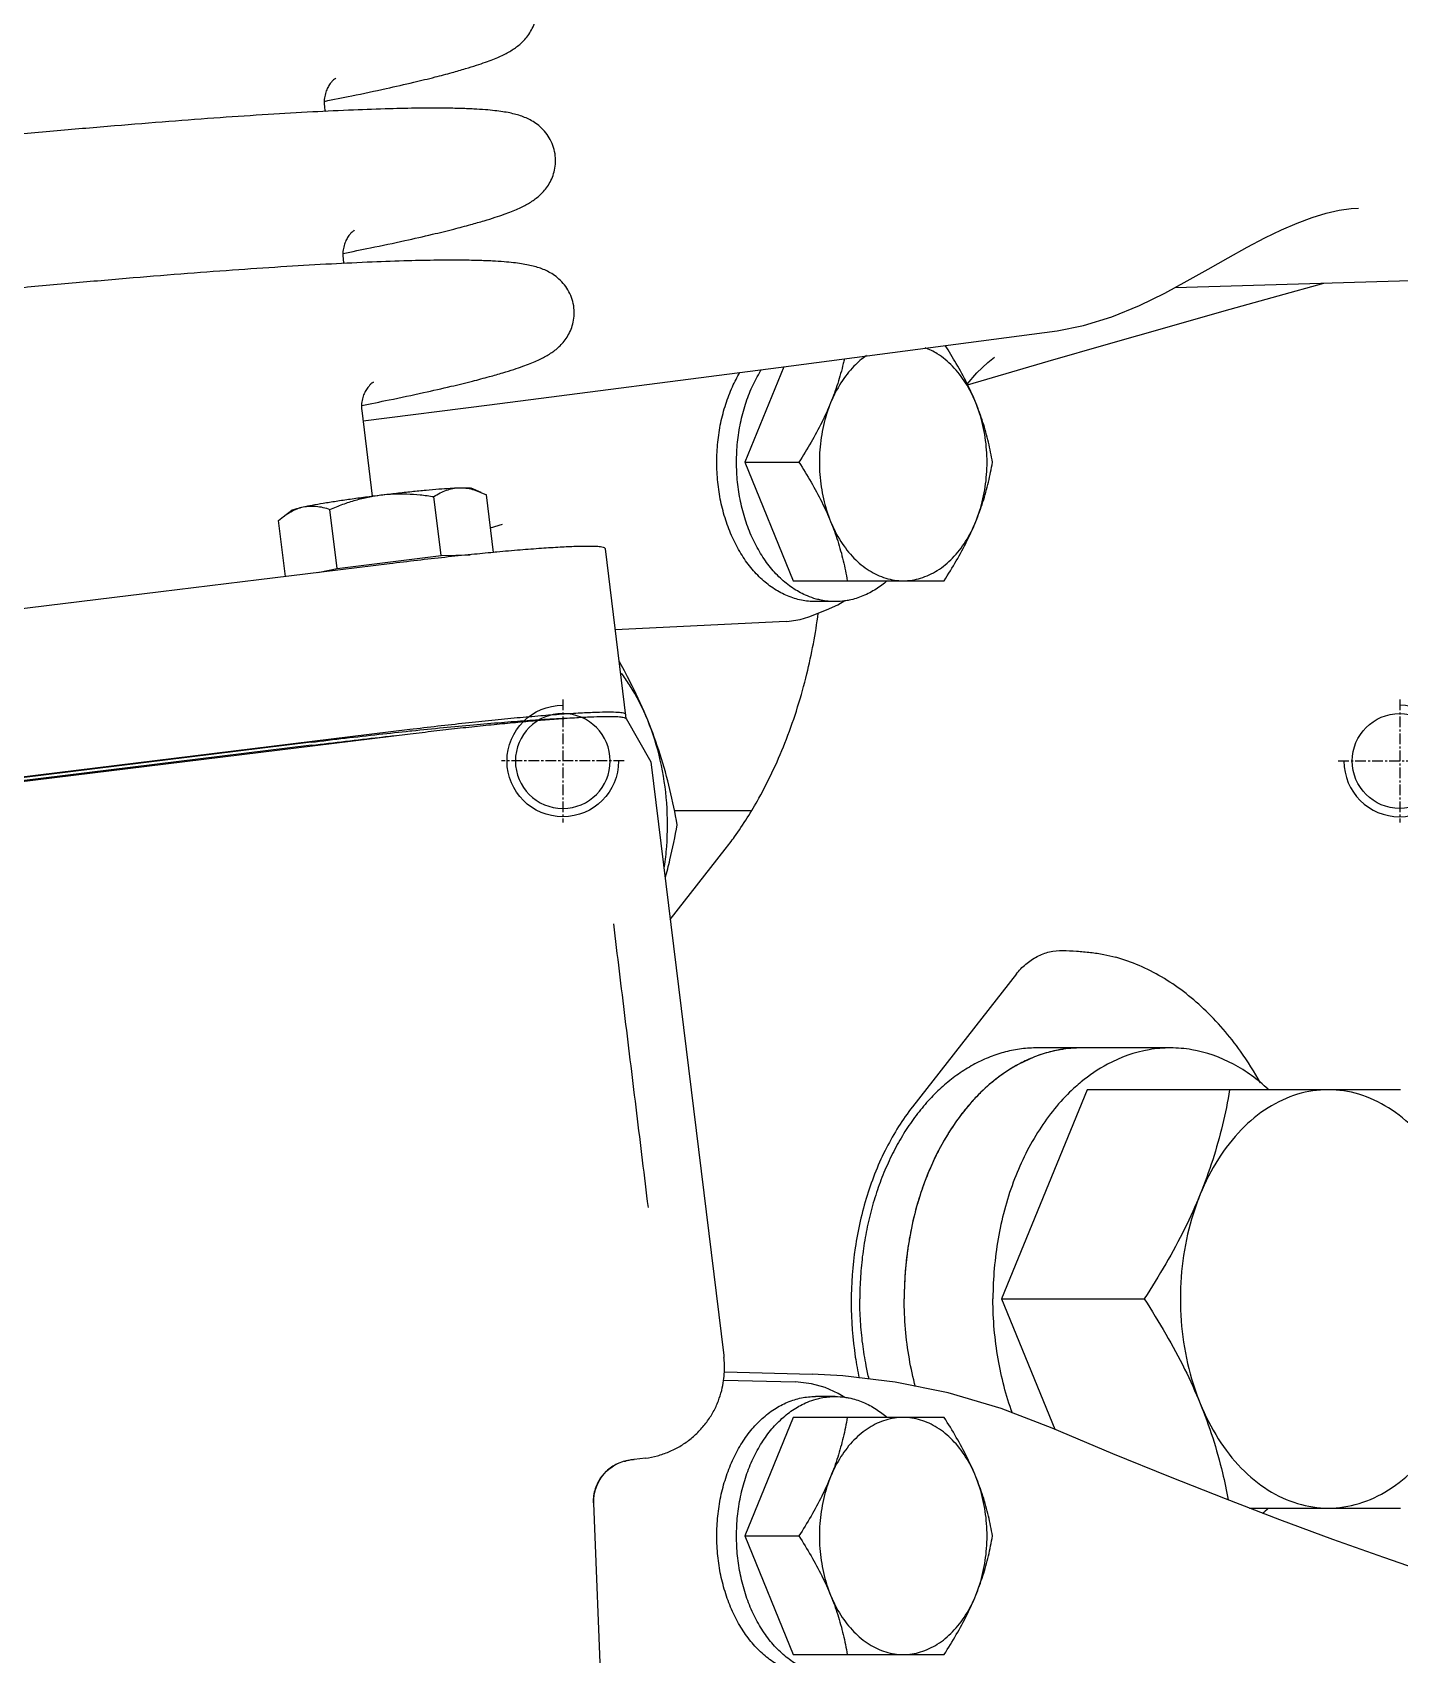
# Model space of a CAD drawing. Header units: millimetres. Extents: x 156850 to 204135, y 56350 to 74150.
# Drawn here: x 159152 to 159250, y 60483 to 60599.3 of the extents above; entities that cross this region are included whole.
import ezdxf

# ---------------------------------------------------------------- set-up
doc = ezdxf.new("R2010")
doc.units = ezdxf.units.MM
doc.header["$LTSCALE"] = 150
doc.linetypes.add('X-2F-PLAN$0$CENTER', pattern=[2, 1.25, -0.25, 0.25, -0.25])
doc.layers.add('-----33 Equipment', color=5, linetype='Continuous')

# ---------------------------------------------------------------- blocks, each defined once
blk = doc.blocks.new('X-2F-PLAN$0$screw_m8_l')
at = {"linetype": 'X-2F-PLAN$0$CENTER', "ltscale": 0.004064}
for p, q in [((0, -4.400000000023283), (0, 4.400000000023283)), ((-4.400000000023283, 0), (4.400000000023283, 0))]:
    blk.add_line(p, q, dxfattribs=at)
blk.add_circle((0, 0), 3.399999999999999)
blk.add_arc((0, 0), 4, 270, 180)
blk = doc.blocks.new('X-2F-PLAN$0$A$C73FA2420')
at = {"color": 0, "linetype": 'Continuous'}
for p, q in [((806.9475274165161, 260.7113344824174), (792.9010612366255, 375.1106211403967)), ((780.7094746464863, 373.6136825341964), (794.7559408263769, 259.2143958762172)), ((795.0532965968596, 259.2509065738996), (781.006830416969, 373.6501932318788)), ((793.9337199819274, 266.2961815851741), (781.6249162980821, 366.5433429009863)), ((794.1517808802892, 266.3229560969048), (781.8429771963274, 366.5701174127171)), ((806.0328305396251, 268.1609427242074), (810.0541934974026, 268.6547040091828)), ((810.0541934974026, 268.6547040091828), (810.328983922489, 268.3143557392177)), ((810.3223201023648, 268.3229443939053), (810.7860987497261, 267.7044296201202)), ((806.31788653275, 265.839347965084), (806.6173778513912, 264.4517566611175)), ((806.6173778513912, 264.4517566611175), (810.8491899735527, 264.9713578543742)), ((806.6173778513912, 264.4517566611175), (807.5320747282822, 257.0021484193276)), ((817.9398766893428, 262.6949531300925), (811.802449393901, 261.9413718145224)), ((817.1889186920598, 262.6027470821282), (818.3398149724817, 253.5362188225263)), ((807.5320747282822, 257.0021484193276), (811.7638868504437, 257.521749612526)), ((807.5320747282822, 257.0021484193276), (807.5982439754298, 254.9201944309752)), ((812.0634894350078, 254.1422581590014), (812.3638596079545, 254.8545986101963)), ((807.7606151645305, 253.2492502083187), (811.8835872511845, 253.7554875254864)), ((812.0678775275592, 254.15220381791), (811.8835872511845, 253.7554875254864)), ((809.5370099103311, 253.4673640570836), (809.7981203027302, 252.6127178627066)), ((742.5870658116182, 243.8731109399232), (742.4023483165074, 244.382298231998)), ((795.8573194319615, 243.7332258701208), (808.0313415338751, 245.2280078282929)), ((802.8162942467025, 232.2672998111229), (802.2050370731158, 244.5126275934163)), ((742.7138823032146, 243.192627923796), (742.7167337274877, 243.1696958006942)), ((742.8164569716901, 242.3585156744812), (742.7167337274877, 243.1696958006942)), ((795.8568699071184, 243.7368869562051), (792.753420769237, 241.9715610739077)), ((792.753420769237, 241.9715610739077), (750.1746821267297, 236.7435493458761)), ((781.4330771869281, 240.5815976578742), (786.4838686326984, 236.633802442695)), ((789.2339490007143, 234.8181211302872), (789.2339490007143, 240.2836750242859)), ((748.4112492690329, 236.7450137386913), (748.274914285983, 231.6218152029905)), ((749.0000234810868, 236.6915195141919), (748.8328295341926, 230.4087022612803)), ((737.2339490007143, 235.2321664292249), (728.7339490007143, 231.7620559601928)), ((737.2339490007143, 235.2321664292249), (737.2339490007143, 231.3495770044974)), ((745.7339490007143, 231.7620559601928), (737.2339490007143, 235.2321664292249)), ((814.2339490007143, 235.2321664292249), (805.7339490007143, 231.7620559601928)), ((814.2339490007143, 235.2321664292249), (814.2339490007143, 231.3495770044974)), ((821.0707777817734, 232.4410427670809), (814.2339490007143, 235.2321664292249)), ((728.7339490007143, 231.7620559601928), (728.7339490007143, 220.9392455976922)), ((745.7339490007143, 220.9392455976922), (745.7339490007143, 231.7620559601928)), ((805.7339490007143, 231.7620559601928), (805.7339490007143, 220.9392455976922)), ((748.8328328484204, 230.4088268820196), (748.832896527485, 230.4112219737726)), ((803.1546366676921, 230.6497092436184), (803.6392117344076, 229.3617391508888)), ((747.2339490007143, 228.7515648989938), (747.2339490007143, 230.1657784613781)), ((804.2339490007143, 228.7515648989938), (804.2339490007143, 230.1657784613781)), ((777.5367785427952, 215.762214606104), (768.0095866388874, 223.2088500523823)), ((754.2339490007143, 216.8159616963821), (744.8820174863795, 212.9980516430805)), ((754.2339490007143, 216.8159616963821), (754.2339490007143, 206.5910180084757)), ((769.2339490007143, 210.69223733939), (754.2339490007143, 216.8159616963821)), ((772.2339490007143, 204.7099343386944), (772.2339490007143, 214.2558758847299)), ((769.2339490007143, 188.2198449376738), (769.2339490007143, 210.69223733939)), ((826.7610471472144, 204.3694031076739), (827.2788986359956, 186.6821949204896)), ((739.2339490007143, 199.0467087387224), (739.2339490007143, 188.2198449376738)), ((832.448157497216, 191.2276443605078), (832.4481353737647, 191.2284752476262))]:
    blk.add_line(p, q, dxfattribs=at)
for points in [[(818.3398149724817, 253.5362188225263), (821.0200412569102, 232.825491184718), (823.6581489657983, 212.8356916494085)], [(539.5962168980623, 249.2576794023043), (552.1546577763511, 249.0095796643291), (565.4996398672229, 248.657773269224), (579.4748437706148, 248.2150474368245), (594.1394666420529, 247.6952658430091), (609.5705805714242, 247.1198428663774), (625.7541157949017, 246.5236449207296), (642.4667694303207, 245.9591941065737), (659.4725559555227, 245.4860404086066), (676.545453613624, 245.1620960936998), (693.463043835829, 245.0380373367807), (709.9542246245546, 245.1492639746284), (725.7178221467184, 245.5081103926059), (739.5791644254932, 246.054201736988)], [(739.5791731127538, 246.0542045636103), (739.8236298660049, 246.0558864008053), (740.2011763799237, 246.0190095931175), (740.5572602491593, 245.9387068048236), (740.8867700826377, 245.8216524873278), (741.1858870167052, 245.675094498205), (741.4522221266525, 245.5065607132274), (741.6847175949952, 245.3236139510991), (741.881906868075, 245.1353259484167), (742.0445402502082, 244.9501977883046), (742.1768229638692, 244.7729835790815), (742.2820869843708, 244.6085359788849), (742.3598666741746, 244.4683035900816), (742.402349577751, 244.3823009296902)], [(747.163549132878, 228.0555464221979), (747.4558410319733, 228.5311886350974), (747.8691327042179, 229.4719732968952), (748.1393825372215, 230.4384312914917), (748.2661251103273, 231.4128142386908), (748.2749309195206, 231.6227566332091)], [(802.8162317379611, 232.268560371187), (802.8325318371644, 232.0407055281103), (802.9632968758233, 231.2666471885168), (803.1545554624172, 230.6499365101918)], [(744.9635811697226, 213.1918997183093), (746.3643555080052, 216.8419941358734), (747.4881553580053, 220.6524601011188), (748.270553094917, 224.4488536588033), (748.7191751317587, 228.2065316623775), (748.832917654654, 230.4109399634763)], [(803.6392657650867, 229.361601422017), (803.9984055185923, 228.5573411509977), (804.3043647757731, 228.0553891520249)], [(819.7841709913919, 219.255892494577), (820.1865327010164, 217.8838129694923), (821.4701252927771, 213.4740164392279), (822.7162844197592, 209.1579547424917), (823.9207277974347, 204.9490028860164), (825.0781887936173, 200.8640725061996), (826.1659814937739, 196.9828261195798), (827.0732592280256, 193.7067179799196)], [(819.8372325256933, 219.2799101697747), (820.6458186006639, 218.5898134402232), (821.381328706746, 217.8109650746919), (821.7637165281922, 217.3200453242753)], [(730.9739848494064, 174.6268962300965), (731.7606635523262, 177.3639913881198), (732.607790420996, 180.1502111192094), (733.5150343406713, 182.9987916580285), (734.5272486248286, 186.0496946232161), (735.6898664684268, 189.4226183671854), (736.990134489839, 193.0593347329996), (738.3970697040204, 196.859716143983), (739.8880347947124, 200.7560123311123), (741.4493934569182, 204.7092753358302), (743.1303494342137, 208.8348651331034), (744.9634294654243, 213.1915433565155)], [(823.6581973481225, 212.8353287116042), (824.0273742332356, 210.9372122740024), (824.6566304828739, 208.9115791583899), (825.4712962111225, 206.9340598527924), (826.3535699491622, 205.1273615577957), (827.2258988436079, 203.5047209290788), (828.0714215625776, 202.0032247336931), (828.8852986912243, 200.5714417895069), (829.6407283971785, 199.2120518276934), (830.3109677564353, 197.9411328010028), (830.8870673592901, 196.7566184870084), (831.3744095144793, 195.635977696511), (831.7754739352968, 194.5630312939757), (832.0840967800468, 193.5469566094107), (832.2967030946165, 192.6048013498075), (832.4158743806183, 191.7547614863142), (832.4481340760831, 191.2285215851152)]]:
    blk.add_lwpolyline(points, dxfattribs=at)
for points, start_tangent, end_tangent in [([(840.1091837454587, 265.375670751615), (840.5044693488162, 263.4131038227933), (841.0313846634235, 260.9342778431019), (841.4787955703214, 258.9694109301199), (841.8543228311464, 257.4348245860892), (842.1755632603308, 256.217497210193), (842.4533746303059, 255.2456171098165), (842.6975325524108, 254.4612804470817), (842.9165039263899, 253.8195348670124), (843.1172092800261, 253.2870629173121), (843.3077773593832, 252.8337300309795), (843.4953585389303, 252.4382493766025), (843.6893038104754, 252.0809304664726), (843.9002983426908, 251.7470429053064), (844.1289210069226, 251.441325945023), (844.3936677887104, 251.1475671348162), (844.7150831811596, 250.8604297646089), (845.1136659425683, 250.5875516267843), (845.5802871469641, 250.3609084901982), (846.0811124066822, 250.2096096790046), (846.6483518657042, 250.1391220308142), (847.2541287218919, 250.1759665827849), (847.8527350659715, 250.3306281435071), (848.3952589320252, 250.5880338600837), (848.8641487163259, 250.9259250853793), (849.2686945534078, 251.3407342145219), (849.5624356968328, 251.7543066726066), (849.7764752717922, 252.1548705003224), (849.9401632616064, 252.5563337833737), (850.0712232871447, 252.977504921786), (850.1765572965378, 253.422445429489), (850.2652244614437, 253.9177156839287), (850.3412969695637, 254.4889025699813), (850.4066068775719, 255.1693194775726), (850.4605938189197, 255.9978456567042), (850.5007910381537, 257.0247757016914), (850.5224656417267, 258.3126581048127), (850.5182557945373, 259.9448779721279), (850.4771353936521, 262.0327506107278), (850.3874344957294, 264.6169198571006), (850.2486328708474, 267.5465120439185), (850.0645363151561, 270.7324770293781), (849.8357646786608, 274.174059207784), (849.5637554049026, 277.8534317977028), (849.2498982389225, 281.754247674311), (848.8957980526611, 285.858005655522), (848.5032423462253, 290.1449214082095), (848.0741968729999, 294.5941472062259), (847.61080442823, 299.1838821027195), (847.1153758618748, 303.8915268823039), (846.5903799311491, 308.6938219945296), (846.0384313029936, 313.5669849981205), (845.4622774388408, 318.4868450664217), (844.8647845025407, 323.428976164374)], (0.1935535254235024, -0.9810897169964201), (-0.121869343404774, 0.992546151641369)), ([(829.2061388274888, 264.036945168802), (829.6014244308462, 262.0743782399804), (830.1283397453371, 259.5955522604054), (830.575750652235, 257.630685347307), (830.9512779131765, 256.0960990032763), (831.2725183423609, 254.87877162738), (831.5503297122195, 253.9068915270036), (831.7944876343245, 253.1225548643852), (832.0134590084199, 252.4808092841995), (832.2141643619398, 251.9483373344992), (832.4047324414132, 251.495004448283), (832.5923136209603, 251.0995237937896), (832.7862588925054, 250.7422048837761), (832.9972534247208, 250.4083173226099), (833.2258760889526, 250.1026003623265), (833.4906228706241, 249.8088415520033), (833.8120382631896, 249.5217041819124), (834.2106210245984, 249.2488260440296), (834.6772422291106, 249.0221829073853), (835.1780674887123, 248.8708840963081), (835.7453069476178, 248.8003964480013), (836.3510838039219, 248.8372410000884), (836.9496901480015, 248.9919025606941), (837.4922140139388, 249.2493082773872), (837.9611037983559, 249.5871995026246), (838.3656496354379, 250.002008631709), (838.6593907789793, 250.4155810899101), (838.8734303538222, 250.8161449175095), (839.03711834352, 251.2176082006772), (839.1681783691747, 251.6387793390895), (839.2735123785678, 252.0837198466761), (839.3621795434738, 252.5789901011158), (839.4382520515937, 253.1501769872848), (839.5035619596019, 253.8305938948179), (839.5575489008334, 254.6591200738912), (839.5977461201837, 255.6860501189949), (839.6194207236404, 256.9739325219998), (839.6152108766837, 258.606152389315), (839.5740904756822, 260.6940250279149), (839.484389577643, 263.2781942744041), (839.3455879528774, 266.207786461222), (839.1614913971862, 269.3937514466234), (838.9327197606908, 272.8353336250293), (838.6607104868162, 276.5147062148899), (838.3468533209525, 280.4155220914981), (837.9927531348076, 284.5192800728255), (837.6001974281389, 288.8061958253966), (837.1711519550299, 293.2554216235294), (836.7077595101437, 297.845156520023), (836.2123309439048, 302.552801299491), (835.6873350131791, 307.3550964117167), (835.1353863850236, 312.2282594153075), (834.5592325208709, 317.1481194837252), (833.9617395845708, 322.0902505816193)], (0.1935535254224802, -0.9810897169966756), (-0.1218693434047502, 0.9925461516413823)), ([(818.3028255401878, 262.6995799224242), (818.6983795128763, 260.7356526572257), (819.2252948273672, 258.2568266775925), (819.672705734265, 256.2919597646105), (820.0482329952065, 254.7573734205798), (820.3694734243909, 253.5400460446835), (820.6472847942496, 252.5681659443071), (820.8914427163545, 251.7838292816305), (821.1104140903335, 251.142083701503), (821.3111194439698, 250.6096117518027), (821.5016875233268, 250.1562788655283), (821.6892687029904, 249.7607982110931), (821.883213974419, 249.4034793010214), (822.0942085066345, 249.069591739797), (822.3228311709827, 248.7638747795136), (822.5875779526541, 248.4701159691904), (822.9089933452196, 248.1829785990994), (823.3075761066284, 247.9101004612749), (823.7741973110242, 247.6834573246888), (824.2750225706259, 247.5321585134952), (824.8422620296478, 247.4616708651884), (825.4480388858356, 247.4985154172755), (826.0466452299152, 247.6531769779976), (826.5891690959688, 247.9105826945743), (827.0580588803859, 248.2484739199281), (827.4626047174679, 248.6632830490125), (827.7563458610093, 249.0768555070972), (827.9703854357358, 249.477419334813), (828.13407342555, 249.8788826179225), (828.2651334512047, 250.3000537562766), (828.3704674605979, 250.7449942639214), (828.4591346255038, 251.2402645184193), (828.5352071336238, 251.8114514045301), (828.6005170415156, 252.491868312005), (828.6545039828634, 253.3203944911947), (828.6947012022138, 254.347324536182), (828.7163758056704, 255.6352069393033), (828.7121659587137, 257.267426806502), (828.6710455577122, 259.3552994452184), (828.581344659673, 261.9394686915912), (828.4425430349074, 264.8690608784091), (828.2584464792162, 268.0550258638104), (828.0296748427209, 271.4966080422746), (827.7576655688463, 275.1759806321934), (827.4438084029825, 279.0767965086852), (827.0897082167212, 283.1805544900126), (826.697152510169, 287.4674702425837), (826.26810703706, 291.9166960407165), (825.8047145921737, 296.5064309372101), (825.3092860258184, 301.2140757167945), (824.7842900952091, 306.0163708290202), (824.2323414670536, 310.8895338324946), (823.6561876029009, 315.8093939009123), (823.0586946666008, 320.7515249989228)], (0.1935484914090629, -0.981090710114628), (-0.1218693434047982, 0.9925461516413584)), ([(810.3288466113154, 268.3142526330776), (810.4037778677884, 268.2120981077314), (810.6842532469891, 267.7719941504765), (810.8921726878034, 267.3317526049213), (811.0271312362747, 266.8836860181764)], (0.6004572404397931, -0.7996568654134817), (0.2109771554326494, -0.977490992227209)), ([(810.7846569624962, 267.7032050436828), (810.8228456588695, 267.6364863989293), (810.9154341077665, 267.3524042274803), (811.0271312362747, 266.8836860181764)], (0.5943942209249413, -0.8041738059222261), (0.2109771554258635, -0.97749099222898)), ([(811.0271312362747, 266.8836860181764), (811.0875649478985, 266.426468932128), (811.0755144042196, 265.9592184685753), (810.9945964261424, 265.4747409867123), (810.8491899735527, 264.9713578543742)], (0.2109771554445758, -0.9774909922249068), (-0.3241750535924736, -0.9459971113213961)), ([(811.0271312362747, 266.8836860181764), (811.1540062293643, 266.2474506315775), (811.2935598863987, 265.4559100713232), (811.4406662872061, 264.5374294983922), (811.5909328943817, 263.5195159622817), (811.739879347966, 262.4324397703167), (811.881977912737, 261.3172088199062)], (0.2109771554520056, -0.9774909922232122), (0.1218693434121291, -0.992546151640406)), ([(793.9337199819274, 266.2961815851741), (794.2267250585137, 263.8504412698094), (794.5016739432467, 261.4336929616984), (794.6318304416491, 260.2406746384222)], (0.121869343407704, -0.9925461516409677), (0.1068780711326089, -0.9942721347351892)), ([(794.1517808802892, 266.3229560969048), (794.4447859568754, 263.8772157814819), (794.7197348417249, 261.4604674734292), (794.9592653000727, 259.2362536711153)], (0.1218693434031831, -0.9925461516415643), (0.1040495473465288, -0.9945721148800198)), ([(841.7635844155448, 264.5758403749205), (841.7631288643461, 264.5757855520933), (841.6950526317814, 264.6571603273042), (841.5734632128151, 264.7872732335818), (841.3836872834945, 264.9484341579955), (841.1074036698556, 265.1235192298191), (840.7642368879169, 265.2708616239834), (840.3556183838518, 265.3670392521308), (839.883236059919, 265.3851618799963), (839.388507876778, 265.2998263665941)], (-0.8900777520131331, -0.4558087271408539), (-0.9616557893285248, -0.2742592621070188)), ([(810.8491899735527, 264.9713578543742), (811.214145593578, 264.0451098399935), (811.50964437332, 263.132308521017), (811.732309530722, 262.2281066789292), (811.881977912737, 261.3172088199062)], (0.3920350872075062, -0.9199502651764238), (0.1218693434104855, -0.9925461516406319)), ([(830.8605394975748, 263.2371147921076), (830.8600839463761, 263.2370599692804), (830.7920077138115, 263.3184347444912), (830.6704182947287, 263.4485476508853), (830.4806423655245, 263.609708575299), (830.2043587518856, 263.7847936470062), (829.861191969947, 263.9321360412869), (829.4525734658819, 264.0283136693179), (828.980191141949, 264.0464362972998), (828.4854629588081, 263.9611007838976)], (-0.8900777520131331, -0.4558087271408539), (-0.9616557893285248, -0.2742592621070188)), ([(819.9573736297898, 261.8993640196859), (819.9761286159046, 261.8623297779122), (819.8877992373891, 261.9810971099068), (819.7426736939233, 262.1332635506988), (819.5273704163264, 262.3073807624169), (819.2263810660224, 262.4841567482217), (818.871570082847, 262.6204660917865), (818.441691638669, 262.7022317554802), (817.9398766893428, 262.6949531300925)], (0.46822964136658, -0.8836068146784457), (-0.9925461516389552, -0.1218693434256228)), ([(807.7617967783008, 253.2465191049268), (807.6091175760375, 254.8164291083231), (807.408994890633, 256.7261732337065), (807.1871998459101, 258.7024130286882), (806.9475274165161, 260.7113344824174)], (-0.09306533724279821, 0.9956600037180772), (-0.1218693434070589, 0.9925461516410932)), ([(811.881977912737, 261.3172088199062), (811.957121458021, 260.3971604615217), (811.9598166310461, 259.4659497014945), (811.8939220533939, 258.5087748576771), (811.7638868504437, 257.521749612526)], (0.1218693434107993, -0.9925461516405731), (-0.1578338576567054, -0.9874656821262587)), ([(811.881977912737, 261.3172088199062), (812.0144038114231, 260.196279082098), (812.1325467515271, 259.1081485478207), (812.2328170192195, 258.0858795128297), (812.3121679536998, 257.1605331043247), (812.3681885165861, 256.3602255047299), (812.3991765516112, 255.7092736554914)], (0.1218693434073468, -0.9925461516410294), (0.03176624147983367, -0.9994953256029331)), ([(794.7559408263769, 259.2143958762172), (794.9595903420122, 257.5151031743735), (795.1509030840825, 255.8353821593919), (795.3275394752854, 254.1957742571831), (795.4873394222232, 252.6163302973728), (795.628348725033, 251.1163653621916), (795.7488429753575, 249.7142225818243), (795.8473486445146, 248.4270488154143), (795.8798181652091, 247.9556025582133)], (0.1218693434027586, -0.9925461516415681), (0.06632818645663811, -0.9977978611329219)), ([(794.9592653000727, 259.2362536711153), (794.9731698927935, 259.1031031847233), (795.2019040174782, 256.8347681392916), (795.4030607515015, 254.6839879663894), (795.5741104319459, 252.6778099745279), (795.7129020101856, 250.8414630161133), (795.8176901012193, 249.1980402194313), (795.8796299549285, 247.9555509951897)], (0.1040495473440527, -0.9945721148801506), (0.0415912173951626, -0.9991347109552333)), ([(796.1371107142186, 243.767579919775), (796.2260448337765, 243.9121001430904), (796.2811363829533, 244.3173800528166), (796.3014427300077, 244.9764851973741), (796.2866164278239, 245.8781381049776), (796.2369111584267, 247.006911244418), (796.1531773929019, 248.3434909941861), (796.0368478390155, 249.8650081044761), (795.8899129278725, 251.5454289955087), (795.714886756381, 253.3560011999216), (795.5147640709765, 255.265745325305), (795.2929690262536, 257.2419851202285), (795.0532965968596, 259.2509065738996)], (0.9925461516421855, 0.1218693434039775), (-0.1218693434039659, 0.9925461516414641)), ([(811.7638868504437, 257.521749612526), (812.0267535116291, 257.0684961150982), (812.2224735906348, 256.6179855156224), (812.3472042995272, 256.1675296780886), (812.3991765516112, 255.7092736554914)], (0.5434030834504904, -0.8394719107252242), (0.03176624147093614, -0.9994953256032889)), ([(812.3991765516112, 255.7092736554914), (812.3766239667311, 255.2418671334162), (812.2813846911304, 254.7644023780013), (812.1157114129746, 254.2695182538009), (812.0677193515003, 254.1522706426913)], (0.03176624148058162, -0.9994953256030135), (-0.3891665895339291, -0.9211673928174832)), ([(812.3991765516112, 255.7092736554914), (812.404190502828, 255.2274563991232), (812.3830780240241, 254.9294135092059), (812.3621643960942, 254.8554380115238)], (0.03176624154370117, -0.9994953256010444), (-0.382190920826943, -0.9240833837029512)), ([(808.0313415338751, 245.2280078282929), (808.1202756533166, 245.3725280516082), (808.1753672026098, 245.7778079612763), (808.1956735496642, 246.4369131057756), (808.1808472474804, 247.338566013379), (808.1311419780832, 248.4673391528195), (808.047408212442, 249.803918902704), (807.931078658672, 251.3254360128776), (807.784143747529, 253.0058569039102), (807.7617967783008, 253.2465191049268)], (0.9925461516412939, 0.1218693433995581), (-0.09306533724321195, 0.9956600037182329)), ([(795.8798181652091, 247.9556025582133), (795.9226611024933, 247.2705849615741), (795.9738593503134, 246.2589734623907), (796.0003172828583, 245.4045853544958), (796.0017113448121, 244.7178689836874), (795.9780244881986, 244.2072222314891), (795.9295463804156, 243.8788898172206), (795.8568699071184, 243.7368869562051)], (0.06632818644937917, -0.9977978611333327), (-0.8692155520645412, -0.4944333363040428)), ([(742.4023522738134, 244.3823000949924), (742.178797852248, 244.7758163893013), (741.8666863415856, 245.1641509251203), (741.4936681853142, 245.4956848475267), (741.0702888654778, 245.761273796903), (740.6084667046089, 245.9537274772883), (740.1210814360529, 246.0679856977076), (739.6215615171241, 246.1011560733896)], (-0.4259292619076975, 0.9047564665979089), (-0.9998792343877915, -0.0155408056226199)), ([(760.784599949955, 242.1465712275822), (767.5639754402218, 242.9747130470932), (774.3433505881112, 243.8028547083959), (781.1227253929246, 244.6309962110245)], (0.9926214455664016, 0.1212545496120828), (0.9926214068489927, 0.1212548665628027)), ([(742.5871323382016, 243.8728428090108), (742.6040894832695, 243.8050076359068), (742.6113791187527, 243.7696967252996)], (0.2531172898654402, -0.9674355986683216), (0.1801109909477503, -0.983646293614198)), ([(742.7138804212445, 243.1926381036174), (742.6701409313828, 243.4825077072019), (742.6122698881663, 243.7698598300922)], (-0.1249472323278901, 0.992163388325433), (-0.2213688502505211, 0.9751901517852378)), ([(795.7339490007143, 242.1933953615953), (798.2023181213299, 243.3106734179892), (799.9242619234137, 244.2147934036911)], (0.925820099768883, 0.3779644730183424), (0.8751117414137696, 0.4839209026687692)), ([(795.7339490037411, 242.1933953628759), (798.2636258773273, 243.4921073021833), (799.1128381449962, 244.0764366760268)], (0.9258200997668676, 0.3779644730230404), (0.8020322174541124, 0.5972807733097288)), ([(742.8164569716901, 242.3585156744812), (742.9857120758388, 241.5012507278007), (743.2682558939559, 240.6749955692794), (743.6596933902474, 239.8931333870278), (744.1521765354555, 239.1715612850967), (744.737705509644, 238.5220130304224), (745.40546076803, 237.9567757701152), (746.1421057768166, 237.4868124770001), (746.9181216015713, 237.1262390871998), (747.6733834191691, 236.8855275780079), (748.3738773163641, 236.7484092399827), (749.0053408428794, 236.6910363950301), (749.5602710056119, 236.690715517092), (750.0267437661532, 236.7262660592096)], (0.1273117183567843, -0.9918627558130613), (0.9938742835682867, 0.1105165528823478)), ([(785.2161592920311, 240.9891491067247), (786.6663812225452, 240.8304575628135), (789.8019776636502, 240.8304918127833), (792.8688388022128, 241.2914203351829), (795.7339490037411, 242.1933953628759)], (0.9896208693977765, -0.1437029396099294), (0.9258200997744359, 0.3779644730045296)), ([(788.2339490007143, 240.0788766380283), (790.7562975633191, 240.5954495532205), (793.2655798799824, 241.2952584704035), (795.7339490007143, 242.1933953615953)], (0.9854382887414411, 0.170033464595094), (0.9258200997742092, 0.3779644730052536)), ([(784.4316676282324, 240.9271350044291), (785.7116004379932, 240.5954495532205), (788.2339490007143, 240.0788766380283)], (0.9631698200138006, -0.2688938411612165), (0.9854382887392522, -0.1700334646077964)), ([(727.2339490007143, 230.1657784613781), (727.335734581924, 231.1720963335247), (727.6390192644903, 232.1579284757026), (728.1376290470362, 233.103206188418), (728.8214136724127, 233.9886863434804), (729.676453257096, 234.7963431184762), (730.6853416612139, 235.509734950494), (731.8275408260524, 236.1143392390222), (733.07979887072, 236.5978479844052), (734.4166234323056, 236.9504183428944), (735.8108006180264, 237.1648729986046), (737.2339490007143, 237.2368462732993)], (0, 0.9999999999999665), (0.9999999999999939, 0)), ([(737.2339490007143, 237.2368462732993), (738.6570973834023, 237.1648729986046), (740.051274569123, 236.9504183428944), (741.3880991307087, 236.5978479844052), (742.6403571751434, 236.1143392390222), (743.7825563400984, 235.509734950494), (744.7914447442163, 234.7963431184762), (745.646484329016, 233.9886863434804), (746.3302689541597, 233.103206188418), (746.8288787368219, 232.1579284757026), (747.1321634195046, 231.1720963335247), (747.2339490007143, 230.1657784613781)], (0.9999999999999937, 0), (0, -0.9999999999999666)), ([(750.1746821267297, 236.7435493458761), (750.0780272327829, 236.7320651297923), (750.0267004168127, 236.7267166926758)], (-0.9925461516579128, -0.1218693432615211), (-0.9954049712163895, -0.0957545992236006)), ([(786.4838686326984, 236.633802442695), (787.37282545364, 235.9688700929983)], (0.7878832584162617, -0.615824626908951), (0.813102228051161, -0.58212092106213)), ([(804.2339490007143, 230.1657784613781), (804.335734581924, 231.1720963335247), (804.6390192644903, 232.1579284757026), (805.1376290470362, 233.103206188418), (805.8214136724127, 233.9886863434804), (806.676453257096, 234.7963431184762), (807.6853416612139, 235.509734950494), (808.8275408260524, 236.1143392390222), (810.07979887072, 236.5978479844052), (811.4166234323056, 236.9504183428944), (812.81080061791, 237.1648729986046), (814.2339490007143, 237.2368462732993)], (0, 0.9999999999999665), (1.000000000000019, 0)), ([(814.2339490007143, 237.2368462732993), (815.6570973834023, 237.1648729986046), (817.051274569123, 236.9504183428944), (818.3880991307087, 236.5978479844052), (819.6403571751434, 236.1143392390222), (820.6684132359223, 235.5786207825877)], (0.9999999999999937, 0), (0.8596080238847511, -0.5109540539742673)), ([(727.4196859302465, 230.1079567917041), (727.6390192644903, 230.7437149133184), (728.1376290470362, 231.6889926260919), (728.8214136724127, 232.5744727810961), (729.676453257096, 233.382129556092), (730.6853416612139, 234.0955213881098), (731.8275408260524, 234.7001256766962), (733.07979887072, 235.183634422021), (734.4166234323056, 235.5362047805102), (735.8108006180264, 235.7506594362203), (737.2339490007143, 235.8226327109151)], (0.2665258311813904, 0.963827775753107), (0.9999999999999939, 0)), ([(737.2339490007143, 235.8226327109151), (738.6570973834023, 235.7506594362203), (740.051274569123, 235.5362047805102), (741.3880991307087, 235.183634422021), (742.6403571751434, 234.7001256766962), (743.7825563400984, 234.0955213881098), (744.7914447442163, 233.382129556092), (745.646484329016, 232.5744727810961), (746.3302689541597, 231.6889926260919), (746.8288787368219, 230.7437149133184), (747.0482120710658, 230.1079567917041)], (0.9999999999999937, 0), (0.2665258311834188, -0.9638277757524722)), ([(787.37282545364, 235.9688700929983), (790.1345479884185, 234.2235200520954), (794.3602500046836, 232.249619531096), (799.0476733166724, 230.7813118480262), (803.39651914977, 229.9596556412289)], (0.813102228068341, -0.5821209210381301), (0.9910278034429999, -0.1336558745545015)), ([(804.4196859302465, 230.1079567917041), (804.6390192644903, 230.7437149133184), (805.1376290470362, 231.6889926260919), (805.8214136724127, 232.5744727810961), (806.676453257096, 233.382129556092), (807.6853416612139, 234.0955213881098), (808.8275408260524, 234.7001256766962), (810.07979887072, 235.183634422021), (811.4166234323056, 235.5362047805102), (812.81080061791, 235.7506594362203), (814.2339490007143, 235.8226327109151)], (0.266525831183419, 0.963827775752473), (1.000000000000019, 0)), ([(814.2339490007143, 235.8226327109151), (815.6570973834023, 235.7506594362203), (817.051274569123, 235.5362047805102), (818.3880991307087, 235.183634422021), (819.6403571751434, 234.7001256766962), (820.7825563400984, 234.0955213881098), (820.86622763786, 234.0436766110943)], (0.9999999999999937, 0), (0.8473881701576361, -0.530973906212913)), ([(737.2339490007143, 231.3495770044974), (735.8046181484824, 230.4752579025808), (734.3826915023383, 229.710818044201), (732.9839490007143, 229.0776938123163)], (-0.8407600613616297, -0.5414079046516567), (-0.9258200997729349, -0.3779644730080977)), ([(741.4839490007143, 229.0776938123163), (740.0852064988576, 229.710818044201), (738.6632798528299, 230.4752579025808), (737.2339490007143, 231.3495770044974)], (-0.9258200997729815, 0.3779644730080832), (-0.8407600613615911, 0.5414079046516863)), ([(814.2339490007143, 231.3495770044974), (812.8046181484824, 230.4752579025808), (811.3826915023383, 229.710818044201), (809.9839490007143, 229.0776938123163)], (-0.8407600613616297, -0.5414079046516567), (-0.9258200997729349, -0.3779644730080977)), ([(818.4839490007143, 229.0776938123163), (817.0852064988576, 229.710818044201), (815.6632798528299, 230.4752579025808), (814.2339490007143, 231.3495770044974)], (-0.9258200997729815, 0.3779644730080832), (-0.8407600613615911, 0.5414079046516863)), ([(741.4839490007143, 229.0776938123163), (739.8605934528168, 229.5887654605904), (738.1224409384886, 229.8500101069803), (736.3454570628237, 229.8500101069803), (734.6073045484954, 229.5887654605904), (732.9839490007143, 229.0776938123163)], (-0.9258200997723216, 0.3779644730100093), (-0.9258200997722075, -0.3779644730100211)), ([(747.0482120710658, 230.1079567917041), (747.1321634195046, 229.7578827710822), (747.2339490007143, 228.7515648989938)], (0.2665258311626849, -0.963827775758123), (0, -0.9999999999999836)), ([(804.2339490007143, 228.7515648989938), (804.335734581924, 229.7578827710822), (804.4196859302465, 230.1079567917041)], (0, 0.9999999999999836), (0.2665258311628886, 0.9638277757580939)), ([(818.4839490007143, 229.0776938123163), (816.8605934528168, 229.5887654605904), (815.1224409384886, 229.8500101069803), (813.3454570628237, 229.8500101069803), (811.6073045484954, 229.5887654605904), (809.9839490007143, 229.0776938123163)], (-0.9258200997723216, 0.3779644730100093), (-0.9258200997722075, -0.3779644730100211)), ([(732.9839490007143, 229.0776938123163), (731.5852064988576, 228.5687495738966), (730.1632798528299, 228.1721911875065), (728.7339490007143, 227.8794665355817)], (-0.9258200997757207, -0.3779644730015637), (-0.9854382887420519, -0.1700334645918732)), ([(732.9839490007143, 229.0776938123163), (731.5504748027306, 228.3417630009935), (730.3580253004329, 227.4060584446997), (729.4683139937697, 226.31638908491), (728.9185393885709, 225.1183136006002), (728.7339490007143, 223.8725281088846)], (-0.9258200997707351, -0.3779644730136191), (0, -0.9999999999999761)), ([(745.7339490007143, 227.8794665355817), (744.3046181484824, 228.1721911875065), (742.8826915023383, 228.5687495738966), (741.4839490007143, 229.0776938123163)], (-0.985438288742163, 0.1700334645918479), (-0.925820099775705, 0.3779644730015572)), ([(745.7339490007143, 223.8725281088846), (745.548203606857, 225.1221621237928), (744.9990853905911, 226.317181135877), (744.1105934528168, 227.4053570799879), (742.9215591546381, 228.3391314456239), (741.4839490007143, 229.0776938123163)], (0, 1.000000000000014), (-0.9258200997751788, 0.3779644730030072)), ([(747.1849203463644, 228.0525470101275), (747.1321634195046, 227.7452470270218), (746.8288787368219, 226.7594148847857), (746.3302689541597, 225.8141371720121), (745.741520431824, 225.0353066654061)], (-0.1389860652611536, -0.9902943368833319), (-0.6579084577339597, -0.753097909466135)), ([(747.2339490007143, 228.7515648989938), (747.1849203463644, 228.0525470101275)], (0, -0.9999999999999803), (-0.1389860652756514, -0.9902943368813611)), ([(804.2829997043591, 228.0523899227264), (804.2339490007143, 228.7515648989938)], (-0.1390169402761245, 0.9902900031385335), (0, 1.000000000000009)), ([(805.7263775694882, 225.0353066654061), (805.1376290470362, 225.8141371720121), (804.6390192644903, 226.7594148847857), (804.335734581924, 227.7452470270218), (804.2829997043591, 228.0523899227264)], (-0.6579084577296211, 0.7530979094699731), (-0.1390169402713722, 0.990290003139287)), ([(809.9839490007143, 229.0776938123163), (808.5852064988576, 228.5687495738966), (807.1632798528299, 228.1721911875065), (805.7339490007143, 227.8794665355817)], (-0.9258200997757207, -0.3779644730015637), (-0.9854382887420519, -0.1700334645918732)), ([(809.9839490007143, 229.0776938123163), (808.5504748027306, 228.3417630009935), (807.3580253004329, 227.4060584446997), (806.4683139937697, 226.31638908491), (805.9185393885709, 225.1183136006002), (805.7339490007143, 223.8725281088846)], (-0.9258200997707351, -0.3779644730136191), (0, -0.9999999999999761)), ([(821.6414293529233, 228.0944110358832), (821.3046181484824, 228.1721911875065), (819.8826915023383, 228.5687495738966), (818.4839490007143, 229.0776938123163)], (-0.9761502608160425, 0.2170959886985319), (-0.9258200997761635, 0.3779644730004689)), ([(821.8747813061345, 226.5057572948281), (821.1105934528168, 227.4053570799879), (819.9215591546381, 228.3391314456239), (818.4839490007143, 229.0776938123163)], (-0.5675310385848452, 0.8233520026348976), (-0.9258200997684259, 0.3779644730195197)), ([(748.4894230550854, 226.3182252013939), (749.4452857804717, 226.5251200456987), (751.0199248943245, 226.7792550023296), (752.6204414403765, 226.9325590737863), (754.2339490007143, 226.9837979461299)], (0.972800488560897, 0.2316445757090927), (0.9999999999999345, 0)), ([(768.0095866388874, 223.2088500523823), (765.0745585103286, 225.0691144167795), (761.6571109652286, 226.4577485307236), (757.906299356604, 227.3141857443843), (753.9857190398034, 227.6010717026074), (750.0663700005971, 227.3058935904992), (748.5555007497314, 227.0308268907247)], (-0.7878832583103491, 0.6158246270442806), (-0.9779390157455768, -0.2088905969224889)), ([(772.2339329685783, 214.2558758847299), (772.215824198327, 214.8269119486795), (772.0710447124438, 215.9643864301033), (771.7826514199842, 217.0881049890886), (771.3529662939254, 218.1890201048227), (770.785448906594, 219.2582678557956), (770.0846685740398, 220.2872392879799), (769.2562675676309, 221.2676497285138), (768.3069156850688, 222.1916054888279), (767.2442565495148, 223.0516674204846), (766.0768460675608, 223.840910810628), (764.8140835418599, 224.5529811353772), (763.4661359939491, 225.182145223429), (762.043856304721, 225.7233374150819), (760.5586958340136, 226.1722003493924), (759.0226122208405, 226.5251200456987), (757.4479731071042, 226.7792550023296), (755.8474565608194, 226.9325590737863), (754.2339490007143, 226.9837979461299)], (0, 1.000000000000066), (-1.000000000000002, 0)), ([(728.7339490007143, 223.8725281088846), (728.9196943943389, 222.6228940939181), (729.4688126107212, 221.4278750817757), (730.3573045484954, 220.3396991377813), (731.5463388465578, 219.405924772087), (732.9839490007143, 218.6673624053947)], (0, -1.000000000000029), (0.9258200997751413, -0.3779644730030056)), ([(741.4839490007143, 218.6673624053947), (742.9174231985817, 219.4032932167174), (744.1098727008794, 220.3389977730112), (744.9995840074262, 221.4286671328009), (745.5493586127413, 222.6267426171107), (745.7339490007143, 223.8725281088846)], (0.9258200997707624, 0.3779644730136234), (0, 1.000000000000016)), ([(747.9273324428359, 222.9952343798941), (749.9262670434546, 223.4319671476842), (754.2339490007143, 223.8018174307072)], (0.9667530932478016, 0.2557116671094069), (1.000000000000003, 0)), ([(758.3954087935854, 223.4569955597981), (757.4479731071042, 223.5972744869068), (755.8474565608194, 223.7505785584799), (754.2339490007143, 223.8018174307072)], (-0.9861747613850613, 0.1657085996772177), (-0.9999999999999678, 0)), ([(772.2327694573905, 211.0738953694236), (772.1027087343391, 212.6080768412212), (771.064241369022, 215.5872787341941), (769.0476585867582, 218.3041791915894), (766.1701568489661, 220.6008818342234), (762.5989660974592, 222.3439106526785), (758.5416309578577, 223.4319671476842), (754.2339490007143, 223.8018174307072)], (0, 0.9999999999999792), (-1.000000000000009, 0)), ([(758.6481958508957, 223.4131513002794), (758.3954087935854, 223.4569955597981)], (-0.9843759855634117, 0.1760792976075514), (-0.9861747614121827, 0.1657085995141547)), ([(762.480240276549, 222.3875769719016), (762.043856304721, 222.5413568997756), (760.5586958340136, 222.9902198340278), (759.0226122208405, 223.3431395303924), (758.6481958508957, 223.4131513002794)], (-0.9395528123265305, 0.34240401990858), (-0.9843759855330545, 0.1760792977779263)), ([(805.7339490007143, 223.8725281088846), (805.9196943943389, 222.6228940939181), (806.4688126107212, 221.4278750817757), (807.3573045484954, 220.3396991377813), (808.5463388465578, 219.405924772087), (809.9839490007143, 218.6673624053947)], (0, -1.000000000000029), (0.9258200997751413, -0.3779644730030056)), ([(762.7318660580786, 222.2940903299022), (762.480240276549, 222.3875769719016)], (-0.9351905049355215, 0.3541450542905002), (-0.9395528123109637, 0.3424040199524047)), ([(766.1450193509227, 220.6165995544288), (766.0768460675608, 220.6589302953216), (764.8140835418599, 221.3710006201291), (763.4661359939491, 222.0001647080062), (762.7318660580786, 222.2940903299022)], (-0.8483452267454532, 0.529443458985168), (-0.9351905049683046, 0.3541450542035006)), ([(818.4839490007143, 218.6673624053947), (819.9174231985817, 219.4032932167174), (821.1098727008794, 220.3389977730112), (821.9995840074262, 221.4286671328009), (822.439434696571, 222.3039772073971)], (0.9258200997739373, 0.3779644730055803), (0.3572531458029612, 0.9340075962292387)), ([(728.7339490007143, 220.9392455976922), (730.1632798528299, 220.0649264957756), (731.5852064988576, 219.3004866373958), (732.9839490007143, 218.6673624053947)], (0.8407600613615911, -0.5414079046516863), (0.9258200997729124, -0.3779644730080944)), ([(741.4839490007143, 218.6673624053947), (742.8826915023383, 219.3004866373958), (744.3046181484824, 220.0649264957756), (745.7339490007143, 220.9392455976922)], (0.9258200997730874, 0.3779644730081088), (0.8407600613616295, 0.5414079046516566)), ([(766.2145592146553, 220.5729741586256), (766.1450193509227, 220.6165995544288)], (-0.8458576014607372, 0.533408772001969), (-0.8483452263879753, 0.5294434595533516)), ([(768.9688335309038, 218.3842729955795), (768.3069156850688, 219.0096249735216), (767.2442565495148, 219.8696869051782), (766.2145592146553, 220.5729741586256)], (-0.7043512162230456, 0.7098516494345614), (-0.8458576017440661, 0.5334087715551615)), ([(805.7339490007143, 220.9392455976922), (807.1632798528299, 220.0649264957756), (808.5852064988576, 219.3004866373958), (809.9839490007143, 218.6673624053947)], (0.8407600613615911, -0.5414079046516863), (0.9258200997729124, -0.3779644730080944)), ([(818.4839490007143, 218.6673624053947), (819.8826915023383, 219.3004866373958), (821.3046181484824, 220.0649264957756), (822.6013412782922, 220.8542191259912)], (0.9258200997717546, 0.3779644730113298), (0.8428830544638358, 0.5380967910122779)), ([(732.9839490007143, 218.6673624053947), (734.3826915023383, 218.1584181670914), (735.8046181484824, 217.7618597807013), (737.2339490007143, 217.4691351287765)], (0.9258200997757172, -0.3779644730015257), (0.9854382887421632, -0.170033464591848)), ([(732.9839490007143, 218.6673624053947), (734.6073045484954, 218.1562907571788), (736.3454570628237, 217.8950461106724), (738.1224409384886, 217.8950461106724), (739.8605934528168, 218.1562907571788), (741.4839490007143, 218.6673624053947)], (0.9258200997722968, -0.3779644730100451), (0.9258200997722114, 0.3779644730100337)), ([(737.2339490007143, 217.4691351287765), (738.6632798528299, 217.7618597807013), (740.0852064988576, 218.1584181670914), (741.4839490007143, 218.6673624053947)], (0.9854382887420516, 0.1700334645918732), (0.9258200997757328, 0.3779644730015322)), ([(769.0956382745644, 218.2547809223761), (768.9688335309038, 218.3842729955795)], (-0.6949059816196737, 0.719100602635092), (-0.7043512161780077, 0.7098516494788338)), ([(771.0106482210103, 215.6859528131899), (770.785448906594, 216.076287340431), (770.0846685740398, 217.1052587726736), (769.2562675676309, 218.085669213091), (769.0956382745644, 218.2547809223761)], (-0.4817905402947043, 0.8762864116730225), (-0.694905981584402, 0.7191006026686216)), ([(809.9839490007143, 218.6673624053947), (811.3826915023383, 218.1584181670914), (812.8046181484824, 217.7618597807013), (814.2339490007143, 217.4691351287765)], (0.9258200997757172, -0.3779644730015257), (0.9854382887421632, -0.170033464591848)), ([(809.9839490007143, 218.6673624053947), (811.6073045484954, 218.1562907571788), (813.3454570628237, 217.8950461106724), (815.1224409384886, 217.8950461106724), (816.8605934528168, 218.1562907571788), (818.4839490007143, 218.6673624053947)], (0.9258200997722968, -0.3779644730100451), (0.9258200997722114, 0.3779644730100337)), ([(814.2339490007143, 217.4691351287765), (815.6632798528299, 217.7618597807013), (817.0852064988576, 218.1584181670914), (818.4839490007143, 218.6673624053947)], (0.9854382887420516, 0.1700334645918732), (0.9258200997757328, 0.3779644730015322)), ([(746.0466802562587, 216.0450365135912), (749.9262670434546, 217.0680061170133), (754.1809355610749, 217.4378013316891)], (0.9405178058892272, 0.3397443992257191), (0.9999978418021775, 0.002077592611226873)), ([(754.1809355610749, 217.4378013316891), (754.2339490007143, 217.4378564000945)], (0.999997841805897, 0.002077591910672033), (1.000000000003196, 0)), ([(754.2869624402374, 217.4378013316891), (754.2339490007143, 217.4378564000945)], (-0.9999978418016021, 0.002077591910409233), (-0.9999999999989063, 0)), ([(769.7909797577886, 211.1121575338184), (769.0476585867582, 211.9402181609184), (766.1701568489661, 214.2369208034943), (762.5989660974592, 215.9799496220076), (758.5416309578577, 217.0680061170133), (754.2869624402374, 217.4378013316891)], (-0.6355760607801896, 0.7720382574477582), (-0.9999978418020982, 0.002077592614401325)), ([(771.1160383161623, 215.4894845907111), (771.0106482210103, 215.6859528131899)], (-0.463527473390012, 0.8860825477417414), (-0.4817905402727906, 0.8762864116848094)), ([(772.0950230454328, 212.6521736261202), (772.0710447124438, 212.782405914797), (771.7826514199842, 213.9061244737823), (771.3529662939254, 215.0070395893999), (771.1160383161623, 215.4894845907111)], (-0.1739970466018624, 0.9847461742873654), (-0.4635274735370661, 0.886082547664884)), ([(777.5367785427952, 215.762214606104), (778.2298870623345, 215.0907077396987), (778.7798347498756, 214.2757818226819), (779.1179943081224, 213.3820949422079), (779.2152376072481, 212.4406812884263)], (0.7878832584198221, -0.6158246269042793), (-0.03010158556453383, -0.9995468445983208)), ([(772.1376829788787, 212.388400103373), (772.0950230454328, 212.6521736261202)], (-0.1452566860783958, 0.9893940039990994), (-0.173997046670604, 0.9847461742753557)), ([(772.2339329685783, 211.0738953694236), (772.215824198327, 211.6449314334313), (772.1376829788787, 212.388400103373)], (0, 1.000000000000018), (-0.1452566860861429, 0.989394003998076)), ([(779.2152376072481, 212.4406812884263), (779.168261151528, 211.4403606029809), (779.0786354193697, 210.4421651999), (778.9354642010294, 209.4830770757981), (778.7354198925896, 208.6218659065198)], (-0.03010158558170898, -0.9995468445978405), (-0.2756260462020096, -0.9612649388463237)), ([(772.2327694573905, 204.7099343386944), (772.1027087343391, 206.2441158104921), (771.064241369022, 209.2233177035814), (769.7909797577886, 211.1121575338184)], (0, 0.9999999999999792), (-0.6355760607824995, 0.7720382574459135)), ([(769.7252049455419, 198.259603079001), (771.9902370176278, 199.6903917900054), (775.0448558715871, 202.3389876027941), (777.3216142285382, 205.3537069120212), (778.7354198925896, 208.6218659065198)], (0.8731900038588396, 0.4873799515378471), (0.2756260462108899, 0.9612649388436879)), ([(754.2339490007143, 206.5910180084757), (751.7116004379932, 205.0481019464205), (749.2023181213299, 203.6990904315026), (746.7339490007143, 202.5818123752251)], (-0.8407600613578733, -0.5414079046573349), (-0.9258200997704326, -0.3779644730143079)), ([(761.7339490007143, 202.5818123752251), (759.2655798799824, 203.6990904315026), (756.7562975633191, 205.0481019464205), (754.2339490007143, 206.5910180084757)], (-0.9258200997704459, 0.3779644730143038), (-0.8407600613579665, 0.5414079046573228)), ([(761.7339490007143, 202.5818123752251), (758.8688774287002, 203.483778527705), (755.8015167787671, 203.9447501740069), (752.6659203376621, 203.9447159239207), (749.5990591990994, 203.4837874015793), (746.7339489974547, 202.5818123738864)], (-0.9258200997721846, 0.3779644730100266), (-0.9258200997722301, -0.3779644730100301)), ([(769.2620577473426, 197.7044351971126), (771.064241369022, 200.1965509739239), (772.1027087343391, 203.1757528668968), (772.2327694573905, 204.7099343386944)], (0.681841437520311, 0.7315000027889677), (0, 0.9999999999999792)), ([(746.7339489974547, 202.5818123738864), (744.204272123985, 201.283100434579), (742.0999605598627, 199.6318623156985), (740.5298909866251, 197.7089276579209), (739.5597013509832, 195.594686200493), (739.2339490007143, 193.396225842298)], (-0.9258200997740798, -0.3779644730054416), (0, -0.9999999999999903)), ([(746.7339490007143, 202.5818123752251), (744.2655798799824, 201.6836754839751), (741.7562975633191, 200.9838665667921), (739.8264568569139, 200.5737547256867)], (-0.9258200997716088, -0.3779644730116736), (-0.9829712874266185, -0.183759212272234)), ([(769.2339490007143, 193.3962258371175), (768.9060831891838, 195.6017278637155), (767.9371724636294, 197.7102533502039), (766.369416190777, 199.6304233052069), (764.2711632061983, 201.2783045945107), (761.7339490007143, 202.5818123752251)], (0, 1.000000000000016), (-0.9258200997712358, 0.3779644730125557)), ([(769.2339490007143, 200.4672936515999), (766.7116004379932, 200.9838665667921), (764.2023181213299, 201.6836754839751), (761.7339490007143, 202.5818123752251)], (-0.9854382887415042, 0.1700334645951128), (-0.9258200997742014, 0.3779644730052445)), ([(739.2058402539697, 197.7044351971126), (738.8340793516254, 198.1204966190853)], (-0.6818414375197925, 0.7315000027894101), (-0.6502287815865102, 0.7597384626282645)), ([(739.2339490007143, 193.396225842298), (739.5618148121284, 191.1907238158165), (740.5307255376829, 189.0821983292117), (742.0984818105353, 187.1620283742086), (744.196734795114, 185.5141470850212), (746.7339490007143, 184.2106393043068)], (0, -0.9999999999999875), (0.9258200997712253, -0.3779644730125553)), ([(761.7339490037411, 184.2106393055874), (764.2636258773273, 185.5093512448948), (766.3679374413332, 187.1605893637752), (767.9380070148036, 189.0835240214947), (768.908196650329, 191.1977654789225), (769.2339490007143, 193.3962258371175)], (0.9258200997740641, 0.3779644730054391), (0, 0.9999999999999856))]:
    blk.add_spline(points, degree=3, dxfattribs=dict(at, start_tangent=start_tangent, end_tangent=end_tangent))
blk = doc.blocks.new('X-2F-PLAN$0$zw$C47F')
at = {"layer": '-----33 Equipment'}
blk.add_blockref('X-2F-PLAN$0$A$C73FA2420', (2898.048655769322, 848.0194521513768), dxfattribs=at)
at = {"layer": '-----33 Equipment', "xscale": -1}
blk.add_blockref('X-2F-PLAN$0$screw_m8_l', (3690.855062095099, 1096.297062433092), dxfattribs=at)
at = {"layer": '-----33 Equipment', "rotation": 180}
blk.add_blockref('X-2F-PLAN$0$screw_m8_l', (3690.855062095099, 1036.297062433092), dxfattribs=at)

msp = doc.modelspace()

# ---------------------------------------------------------------- block references
at = {"layer": '-----33 Equipment', "rotation": 90.00000000000001}
msp.add_blockref('X-2F-PLAN$0$zw$C47F', (160286.2969182887, 56856.21575695537), dxfattribs=at)

doc.saveas('drawing.dxf')
